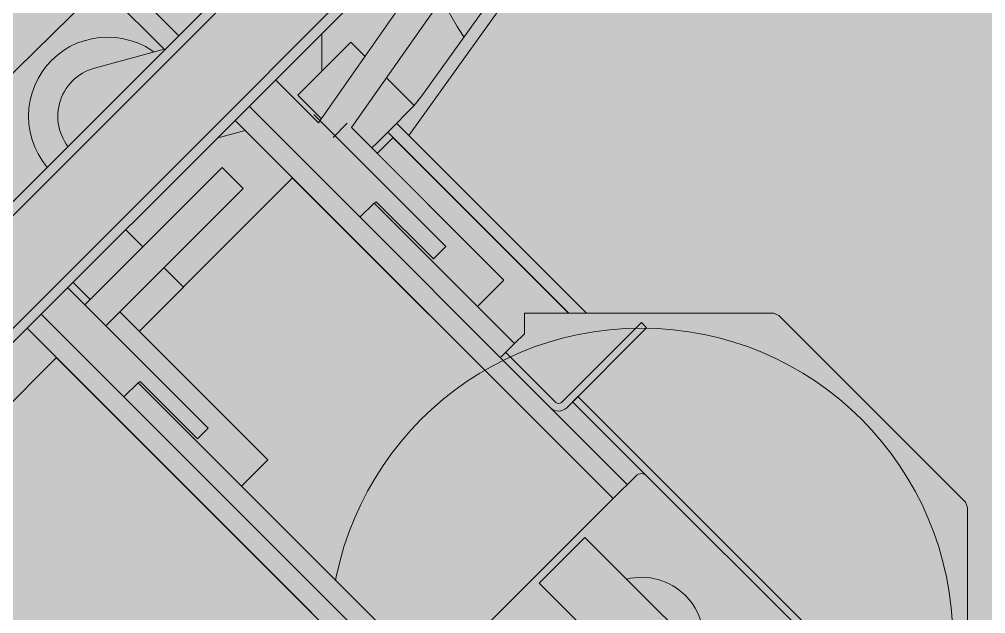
# Model space of a CAD drawing. Header units: millimetres. Extents: x -9578 to 51010, y -8688 to 62384.
# Drawn here: x 3878.6 to 4266.5, y 9334.6 to 9573.1 of the extents above; entities that cross this region are included whole.
import ezdxf
from ezdxf.enums import TextEntityAlignment as Align

# ---------------------------------------------------------------- set-up
doc = ezdxf.new("R2010")
doc.units = ezdxf.units.MM
doc.set_wipeout_variables(frame=1)
doc.layers.add('Layer1', color=253, linetype='Continuous', lineweight=15)
doc.layers.add('Техника. Кран LTM 1030-2.1', color=250, linetype='Continuous', lineweight=15)
doc.layers.add('PDF_Geometry', color=250, linetype='Continuous')
doc.layers.add('Техника. Кран LTM 1030-2.1 Штрих', color=7, linetype='Continuous', lineweight=15, true_color=0xffe79e)
doc.styles.add('arial', font='arial.ttf')

# ---------------------------------------------------------------- blocks, each defined once
blk = doc.blocks.new('LTM 1030-2.1-20250712.105428')
at = {"color": 0, "linetype": 'ByBlock', "lineweight": -2, "ltscale": 20, "transparency": 16777216}
for points in [[(157.0484848484965, 785.6040848824998), (133.9603223418876, 831.330846762921), (97.96079580129914, 867.7730487937235), (52.5196116598805, 891.4183185918464), (2.0164822110042264, 899.9876777201821), (-48.68099983003735, 892.6551941914854), (-94.68650965605688, 870.1275874466851), (-131.5659441345122, 834.5761133204317), (-155.7647895437705, 789.4272940572531), (-164.9507127211546, 739.0326632382905), (-158.2383560021116, 688.2493562636885), (-136.27466976426382, 641.9719699195384), (-101.17655805492441, 604.6608113414524), (-56.32684714132207, 579.9120046840267), (-6.04824194309952, 570.1108894759691), (44.81330492118968, 576.2021168212632), (91.35565574826265, 597.5986020347277), (129.09296559522775, 632.2381090392232), (154.38803699510893, 676.7820128070257), (164.80288032978766, 726.9370827233806), (165.00000000001165, 734.9999999999967)], [(209.999999999985, 761.0000000000109), (8240.000000000005, 761.0000000000109), (8240.000000000005, 261.9999999999982), (209.999999999985, 261.9999999999982)]]:
    blk.add_wipeout(points, dxfattribs=at)
at = {"layer": 'Техника. Кран LTM 1030-2.1 Штрих', "ltscale": 20, "true_color": 0xadadad, "transparency": 16777216}
h = blk.add_hatch(color=253, dxfattribs=at)
h.dxf.hatch_style = 1
edge = h.paths.add_edge_path()
edge.add_arc((0, 734.9999999999964), 165.0000000000215, 0, 360)
at = {"color": 0, "linetype": 'ByBlock', "lineweight": -2, "ltscale": 20, "transparency": 16777216}
blk.add_circle((0, 734.9999999999964), 165.0000000000215, dxfattribs=at)
blk.add_wipeout([(209.99999999998985, 763.9999999999962), (225.00000000001174, 763.9999999999981), (225.00000000001174, 799.9999999999981), (194.99999999999721, 799.9999999999981), (194.99999999999721, 763.9999999999981), (190.0408254779149, 764.5357201796393), (33.26116054212338, 790.4028832208329), (32.44721201444645, 785.4695792778274), (32.44721201444645, 785.4695792778274), (19.452199881003878, 791.7592452362265), (5.330958121148626, 794.7627048041719), (-9.09893165846671, 794.3060658168775), (-23.002017967776908, 790.4157664334831), (-23.002017967776737, 790.4157664334831), (-100.94878835291001, 883.309110071088), (-100.94878835291001, 883.309110071088), (-113.16878495955751, 889.670437662245), (-126.30776530326898, 885.5277330727216), (-132.66909289453338, 873.30773646613), (-128.5263883051257, 860.1687561223822), (-128.5263883051257, 860.1687561223822), (-50.579617919985196, 767.2754124847723), (-50.579617919985196, 767.2754124847723), (-55.827251891307355, 756.9844933136582), (-59.00554518561705, 745.8786781063565), (-59.996688464739975, 734.3696245100074), (-58.76394316400098, 722.8839369508368), (-58.76394316400098, 722.8839369508368), (-62.214588453304714, 714.3761064884237), (-99.85180374387261, 5.442176870736034), (-99.85180374387261, 5.442176870736034), (-99.93757251140818, -3.532930868790345), (-99.21824504208934, -12.479577347190684), (-97.69961623190994, -21.325688456287253), (-95.3939201416897, -29.999999999985448), (-95.3939201416897, -29.999999999985448), (-172.00000000005355, -29.999999999989086), (-172.00000000005355, -29.999999999989086), (-184.72792206135534, -35.27207793865614), (-189.9999999999709, -47.99999999997908), (-184.72792206136558, -60.72792206130646), (-172.00000000006833, -65.99999999998363), (-75.12655988397, -65.99999999999636), (-70.00000000018468, -71.41428429088046), (-70.00000000017747, -143.0748814162671), (-95.46859849218436, -187.18778800192194), (-95.46859849218436, -187.18778800192194), (-95.84485686494554, -188.29620942526265), (-95.76829975969832, -189.4642451372298), (-95.25058230172397, -190.5140722889564), (-94.37052228087401, -191.28586421330897), (-94.37052228087401, -191.28586421330863), (-70.00000000019924, -205.3561918123396), (-70.00000000019924, -259.9999999999927), (-70.00000000019924, -259.9999999999927), (-68.47759065042919, -267.65366864729356), (-64.14213562393866, -274.14213562372345), (-57.65366864751303, -278.47759065022035), (-50.00000000021373, -279.9999999999982), (-50.00000000021373, -279.9999999999982), (39.99999999979349, -280.0000000000091), (39.99999999979349, -280.0000000000091), (47.65366864710455, -278.47759065024184), (54.14213562354348, -274.1421356237481), (58.4775906500455, -267.6536686473145), (59.999999999822535, -260.00000000000546), (59.999999999800764, -227.9082764322502), (65.76533909442242, -217.9224161976016), (65.76533909442242, -217.9224161976016), (66.14159746718946, -216.8139947742343), (66.06504036190239, -215.64595906224315), (65.54732290385033, -214.59613191052495), (64.66726288290823, -213.82433998623662), (59.999999999793545, -211.12969450425408), (59.999999999793545, -165.8243401104446), (93.00000007209474, -165.8243401104537), (93.00000007209474, -165.8243401104537), (93.76536693682579, -165.672099175477), (94.41421363446955, -165.23855367282727), (94.84775913711877, -164.58970697518328), (95.00000007209468, -163.82434011045189), (95.00000007209468, -161.02484262620783), (95.00000007209468, -161.02484262620783), (94.74635911151597, -159.02636279584817), (94.0015196640042, -157.15460705145495), (92.81271217779488, -155.52826387427172), (91.25531922107342, -154.25046007572018), (91.25531922107342, -154.25046007572018), (91.25531922107342, -154.25046007572018), (86.8298079381666, -151.74806639966778), (82.19213826569649, -149.66500513457447), (77.38193679015797, -148.01907500549555), (72.44030429670681, -146.82433966879933), (64.00000007209468, -146.82433966879933), (64.00000007209468, -146.82433966879933), (63.23463320736897, -146.67209873381796), (62.58578650973101, -146.23855323116743), (62.15224100708525, -145.5897065335264), (62.000000072109174, -144.82433966879944), (62.000000072109174, -133.82434011044643), (62.000000072109174, -133.82434011044643), (61.84775913713014, -133.05897324571572), (61.414213634478415, -132.4101265480732), (60.76536693683357, -131.97658104542506), (60.00000007210201, -131.82434011045018), (59.999999999822535, -80.00000000663397), (59.999999999822535, -80.00000000663397), (70.34823144762561, -71.07127642411183), (79.38230166181421, -60.81488454999271), (86.93344698476938, -49.42242198819349), (92.86060598197668, -37.10670905177733), (92.86060598197668, -37.106709051777216), (97.91283760976233, -24.463354184441528), (107.19889820774273, -28.174025089638235), (202.53209800680352, -34.91288386473025), (202.53209800680352, -34.91288386473025), (223.96248798868683, -29.418090510406387), (237.81632891828198, -12.169164158896592), (238.55825510791033, 9.942007549347636), (225.89182654546758, 28.08080453963521), (225.89182654546758, 28.08080453963521), (151.72694906999538, 83.25870208878575), (142.44088847178222, 86.96937299396268), (174.9999999999899, 168.4494854589865), (174.9999999999899, 163.00000000000193), (204.99999999998994, 162.99999999999807), (204.99999999998255, 243.52534776656455), (209.99999999998985, 256.9999999999999)], dxfattribs=at)
at = {"layer": 'Техника. Кран LTM 1030-2.1 Штрих', "ltscale": 20, "transparency": 16777216}
h = blk.add_hatch(color=256, dxfattribs=at)
h.dxf.hatch_style = 1
edge = h.paths.add_edge_path()
edge.add_line((210, 257), (210, 763.9999999999964))
edge.add_line((210, 763.9999999999964), (225.0000000000146, 763.9999999999982))
edge.add_line((225.0000000000146, 763.9999999999982), (225.0000000000146, 799.9999999999982))
edge.add_line((225.0000000000146, 799.9999999999982), (195, 799.9999999999982))
edge.add_line((195, 799.9999999999982), (195, 763.9999999999982))
edge.add_line((195, 763.9999999999982), (190.0408254779177, 764.5357201796396))
edge.add_line((190.0408254779177, 764.5357201796396), (33.26116054212616, 790.4028832208332))
edge.add_line((33.26116054212616, 790.4028832208332), (32.44721201444918, 785.4695792778275))
edge.add_arc((-5.364331201462846e-11, 735.0000000003076), 59.99999999969966, 57.26277963627138, 112.5423968763599)
edge.add_line((-23.00201796778128, 790.4157664334834), (-100.9487883529073, 883.3091100710881))
edge.add_arc((-114.7375883289135, 871.7389330966141), 17.99999999997098, 40.00000000056052, 219.9999999995535)
edge.add_line((-128.526388305123, 860.1687561223825), (-50.57961791998241, 767.2754124847725))
edge.add_arc((-1.783462266757851e-12, 735.0000000000083), 59.9999999999408, 147.4576031236934, 191.6500993937801)
edge.add_line((-58.76394316399819, 722.8839369508369), (-62.21458845329471, 714.3761064884238))
edge.add_line((-62.21458845329471, 714.3761064884238), (-99.85180374386255, 5.442176870736148))
edge.add_arc((3.60259377885086e-10, 3.017674998773145e-11), 100.0000000003342, 176.8803211047081, 197.4576031236713)
edge.add_line((-95.3939201416797, -29.99999999998545), (-172.0000000000582, -29.99999999998909))
edge.add_arc((-171.9999999999709, -47.99999999998636), 17.99999999999727, 90.00000000027794, 269.999999999722)
edge.add_line((-172.0000000000582, -65.99999999998363), (-75.12655988396727, -65.99999999999636))
edge.add_line((-75.12655988396727, -65.99999999999636), (-70.00000000017462, -71.41428429088046))
edge.add_line((-70.00000000017462, -71.41428429088046), (-70.00000000017462, -143.0748814162671))
edge.add_line((-70.00000000017462, -143.0748814162671), (-95.46859849218163, -187.1877880019219))
edge.add_arc((-92.87052228073262, -188.6877880019306), 3.000000000087196, 150.0000000007709, 239.9999999980649)
edge.add_line((-94.37052228086395, -191.2858642133087), (-70.00000000020373, -205.3561918123396))
edge.add_line((-70.00000000020373, -205.3561918123396), (-70.00000000020373, -259.9999999999927))
edge.add_arc((-50.000000000201, -259.9999999999955), 20.00000000000273, 179.9999999999922, 269.9999999999922)
edge.add_line((-50.00000000020373, -279.9999999999982), (39.99999999979627, -280.0000000000091))
edge.add_arc((39.99999999982174, -260.0000000000055), 20.00000000000364, 269.999999999927, 360)
edge.add_line((59.99999999982538, -260.0000000000055), (59.99999999979627, -227.9082764322502))
edge.add_line((59.99999999979627, -227.9082764322502), (65.76533909441787, -217.9224161976017))
edge.add_arc((63.16726288313283, -216.4224161976322), 2.999999999925609, 329.9999999998529, 420.0000000040715)
edge.add_line((64.66726288291102, -213.8243399862367), (59.99999999979627, -211.1296945042541))
edge.add_line((59.99999999979627, -211.1296945042541), (59.99999999979627, -165.8243401104446))
edge.add_line((59.99999999979627, -165.8243401104446), (93.00000007209019, -165.8243401104537))
edge.add_arc((93.00000007209383, -163.8243401104573), 1.999999999996362, 269.9999999998957, 360.0000000001563)
edge.add_line((95.00000007209019, -163.8243401104519), (95.00000007209019, -161.0248426262078))
edge.add_arc((87.00000007207908, -161.0248426262082), 8.000000000011113, 2.442665995360588e-12, 57.8650719953862)
edge.add_arc((62.00000007281203, -200.8243401084674), 54.99999999792293, 57.86507199531934, 79.05750351719652)
edge.add_line((72.44030429670238, -146.8243396687994), (64.00000007209019, -146.8243396687994))
edge.add_arc((64.00000007211202, -144.8243396688067), 1.999999999992724, 179.9999999997916, 269.99999999937467, ccw=False)
edge.add_line((62.00000007211929, -144.8243396687994), (62.00000007211929, -133.8243401104464))
edge.add_arc((60.00000007211565, -133.8243401104537), 2.000000000003638, 2.084408316040139e-10, 90.00000000031268)
edge.add_line((60.00000007210474, -131.8243401104501), (59.99999999982538, -80.00000000663385))
edge.add_arc((-6.57019540994952e-08, 3.814800209056557e-08), 100.0000000751419, 306.8698976604846, 338.2185574178221)
edge.add_line((92.86060598198674, -37.10670905177722), (97.91283760976512, -24.46335418444141))
edge.add_line((97.91283760976512, -24.46335418444141), (107.1988982077455, -28.17402508963823))
edge.add_line((107.1988982077455, -28.17402508963823), (202.5320980068063, -34.91288386473025))
edge.add_arc((204.9999999999892, -3.386624314316578e-12), 34.99999999999801, 265.9566342260207, 413.351136084449)
edge.add_line((225.8918265454704, 28.08080453963521), (151.7269490699982, 83.25870208878587))
edge.add_line((151.7269490699982, 83.25870208878587), (142.440888471785, 86.96937299396268))
edge.add_line((142.440888471785, 86.96937299396268), (175, 168.4494854589866))
edge.add_line((175, 168.4494854589866), (175, 163.0000000000018))
edge.add_line((175, 163.0000000000018), (205, 162.9999999999982))
edge.add_line((205, 162.9999999999982), (204.9999999999854, 243.5253477665647))
edge.add_line((204.9999999999854, 243.5253477665647), (210, 257))
edge = h.paths.add_edge_path(flags=16)
edge.add_arc((204.9999999999854, -1.818989403545856e-12), 16.00000000008731, 0, 360)
at = {"layer": 'Техника. Кран LTM 1030-2.1 Штрих', "ltscale": 20, "true_color": 0xadadad, "transparency": 16777216}
h = blk.add_hatch(color=253, dxfattribs=at)
h.dxf.hatch_style = 1
h.paths.add_polyline_path([(209.9999999999854, 761.0000000000109), (8240, 761.0000000000109), (8240, 559.9479969041458), (209.9999999999854, 559.9479969041458)])
at = {"layer": 'Техника. Кран LTM 1030-2.1 Штрих', "ltscale": 20, "transparency": 16777216}
h = blk.add_hatch(color=256, dxfattribs=at)
h.dxf.hatch_style = 1
h.set_gradient(color1=(132, 132, 132), color2=(173, 173, 173), rotation=90.00000000000003, tint=1)
h.paths.add_polyline_path([(209.9999999999854, 261.9999999999964), (8240, 261.9999999999964), (8240, 559.9479969041458), (209.9999999999854, 559.9479969041458)])
at = {"color": 0, "linetype": 'ByBlock', "lineweight": -2, "ltscale": 20, "transparency": 16777216}
for points in [[(210, 257), (210, 763.9999999999964), (225.0000000000146, 763.9999999999982), (225.0000000000146, 799.9999999999982), (195, 799.9999999999982), (195, 763.9999999999982), (190.0408254779177, 764.5357201796396), (33.26116054212616, 790.4028832208332), (32.44721201444918, 785.4695792778275, 0.2459919443679612), (-23.00201796778128, 790.4157664334834), (-100.9487883529073, 883.3091100710881, 0.9999999999912145)], [(205, 764), (205, 256.9999999999945), (88.21757568293833, -35.25137359921973, -0.8490991782725715), (-94.85921355674509, 5.170068027220623), (-56.22348022868391, 714.0495758761808), (-62.21458845329471, 714.3761064884238)]]:
    blk.add_lwpolyline(points, format="xyb", dxfattribs=at)
for points in [[(32.44721201466746, 785.4695792777911), (205, 757)], [(210, 763.9999999999964), (195, 763.9999999999982)]]:
    blk.add_lwpolyline(points, dxfattribs=at)
for points in [[(209.9999999999854, 761.0000000000109), (8240, 761.0000000000109), (8240, 559.9479969041458), (209.9999999999854, 559.9479969041458)], [(209.9999999999854, 261.9999999999964), (8240, 261.9999999999964), (8240, 559.9479969041458), (209.9999999999854, 559.9479969041458)]]:
    blk.add_lwpolyline(points, close=True, dxfattribs=at)
blk = doc.blocks.new('LTM 1030-2.1-20250712.105709')
at = {"color": 0, "linetype": 'ByBlock', "lineweight": -2, "ltscale": 20, "transparency": 16777216}
for points in [[(24.001968503909534, 20.783840067117552), (4.539416822904347, 31.423815727980937), (-17.138665221417597, 26.726927515641847), (-30.45196503354236, 8.985562063342456), (-28.90272725844898, -13.14134152292074), (-13.247080593858664, -28.854416572479472), (8.87400214457001, -30.484661486336343), (26.66399523812818, -17.236410819523158), (31.749999999972307, -1.4992451724538114e-12)], [(7955.000000000018, -70.00000000298496), (7955.000000000018, -286.0000000029886), (44.99999999966985, -286.0000000029886), (44.99999999966576, -255.00000000299224), (44.99999999966576, -255.00000000299224), (44.7716385972185, -253.85194970589146), (44.12132034325168, -252.8786796594195), (43.14805029678564, -252.22836140544496), (41.99999999968759, -252.00000000298496), (41.99999999968759, -252.00000000298496), (-34.99999999969032, -252.00000000298496), (-34.99999999991269, -70.00000000303044)]]:
    blk.add_wipeout(points, dxfattribs=at)
at = {"layer": 'Техника. Кран LTM 1030-2.1 Штрих', "ltscale": 20, "true_color": 0xadadad, "transparency": 16777216}
h = blk.add_hatch(color=253, dxfattribs=at)
h.dxf.hatch_style = 1
edge = h.paths.add_edge_path()
edge.add_arc((0, -1.818989403545856e-12), 31.74999999997272, 0, 360)
at = {"color": 0, "linetype": 'ByBlock', "lineweight": -2, "ltscale": 20, "transparency": 16777216}
blk.add_circle((0, -1.818989403545856e-12), 31.74999999997272, dxfattribs=at)
blk.add_wipeout([(-34.999999999992724, -43.000000000007276), (9.912567062467105, -17.370694120631015), (9.912567062467105, -17.370694120631015), (19.294340270348158, -5.26577948004865), (17.362557402710195, 9.926812199194046), (5.2499513487070715, 19.298653083482805), (-9.941050656910988, 17.354409002817192), (-9.941050656911159, 17.354409002817192), (-35, 2.9999999999943157), (-35.000000000003695, 64.9999999999909), (-42.999999999992724, 64.9999999999909), (-42.99999999998903, -31.966991411010895), (-58, -31.966991411010895), (-58, -61.70912072529973), (-133.66676994003495, -48.33105838026154), (-135.7505480720356, -60.14875141639095), (-66, -72.44765496068976), (-66.0000000000037, -159.00000000001648), (-51.00000000000733, -159.0000000000091), (-51, -180.00000000001637), (-56.57864376268111, -180.0000000000092), (-62.410642224880576, -174.16800153778786), (-133.12132034353994, -244.87867965643272), (-134.00000000000733, -247.0000000000092), (-134.00000000000733, -353.00000000002376), (-133.12132034354727, -355.1213203435783), (-62.41064222488785, -425.83199846222317), (-60.999999999989086, -424.4213562373243), (-61.00000000000006, -441.5339946245276), (-66.00000000000722, -441.5339946245276), (-65.99999999996726, -620.0000000000018), (-75.00000000000358, -620.0000000000018), (-74.99999999998175, -655.000000000002), (-72.40192378865328, -659.4999999999874), (-72.40192378865328, -659.4999999999874), (-71.99999999999869, -660.9999999999859), (-72.4019237886381, -662.4999999999886), (-73.49999999998658, -663.5980762113479), (-74.99999999998539, -664.0000000000018), (-74.9999999999855, -664.0000000000018), (-130.99999999997823, -664.0000000000018), (-160.9999999999709, -666.6246599057795), (-160.99999999996004, -676.0000000000018), (-50.99999999995998, -675.9999999999873), (13.000000000032713, -673.9574468085139), (13.000000000040018, -712.0000000000091), (43.00000000004002, -712.0000000000018), (43.00000000001452, -611.9999999999873), (37.00000000003274, -611.9999999999873), (36.99999999998906, -348.0000000000057), (42.000000000007304, -348.00000000000546), (42.000000000007304, -348.00000000000546), (43.148050297099445, -347.77163859753944), (44.12132034356051, -347.12132034356557), (44.771638597530796, -346.14805029710215), (44.999999999992724, -345.0000000000091), (44.99999999998542, -255.00000000001648), (44.99999999998542, -255.00000000001648), (44.77163859753881, -253.85194970291502), (44.121320343572165, -252.87867965644307), (43.14805029710644, -252.22836140246693), (42.000000000007304, -252.0000000000092), (42.000000000007304, -252.0000000000092), (-34.99999999937063, -252.0000000000092)], dxfattribs=at)
for points in [[(-35, 2.999999999994543), (-35, -43.00000000000728)], [(-43, -15.00000000001273), (-35, -15.00000000001273)], [(-42.99999999998545, -252.0000000000091), (-42.99999999998545, -31.96699141102545)], [(-59, -58.00000000001273), (-58.99999999998545, -133.0000000000091), (-51.99999999998545, -133.0000000000091), (-52, -100.5192118509094), (-51, -100.2512626584739)], [(-66, -70.00000000000546), (-57.99999999998545, -70.00000000000546)], [(-43, -100.2512626584812), (-51, -100.2512626584812), (-51.00000000001455, -159.0000000000091)], [(-51, -180.0000000000164), (-43, -179.9999999999945)], [(-53.99999999998545, -387.0000000000164), (-53.99999999998545, -213.0000000000091), (-50.99999999998545, -212.9999999999945), (-51, -387.0000000000091)]]:
    blk.add_lwpolyline(points, dxfattribs=at)
for points in [[(-46.00000000001455, -180.0000000000091), (-46, -208.4000000000178, -0.4142135623574449), (-47.59999999997672, -210.0000000000091), (-93.00000000001455, -210.0000000000091), (-93, -213.0000000000236), (-47.59999999996217, -213.0000000000091, 0.4142135623717052), (-43, -208.3999999999851)], [(-34.99999999937427, -252.0000000000091), (-48.00000000001455, -252.0000000000091, 0.4142135623714967), (-51, -255.0000000000091)]]:
    blk.add_lwpolyline(points, format="xyb", dxfattribs=at)
blk.add_lwpolyline([(-16, -255.0000000000236), (-16, -345.0000000000236), (10, -345.0000000000236), (10, -255.0000000000236)], close=True, dxfattribs=at)
at = {"color": 0, "linetype": 'ByBlock', "lineweight": 5, "ltscale": 20, "transparency": 16777216}
blk.add_circle((-3, -300.0000000000091), 125.0000000000073, dxfattribs=at)
at = {"color": 0, "linetype": 'ByBlock', "lineweight": -2, "ltscale": 20, "transparency": 16777216}
blk.add_arc((-3, -300.0000000000091), 25.00000000000795, 121.3322514978645, 238.6677485021355, dxfattribs=at)
blk.add_wipeout([(26.999999999992724, -33.99999999999818), (56.999999999992724, -34.00000000000546), (56.99999999998545, -70.00000000000546), (26.999999999985455, -69.99999999999818)], dxfattribs=at)
at = {"layer": 'Техника. Кран LTM 1030-2.1 Штрих', "ltscale": 20, "transparency": 16777216}
h = blk.add_hatch(color=256, dxfattribs=at)
h.dxf.hatch_style = 1
edge = h.paths.add_edge_path()
edge.add_line((-34.99999999937427, -252.0000000000091), (-35, -43.00000000000728))
edge.add_line((-35, -43.00000000000728), (9.912567062463495, -17.37069412063101))
edge.add_arc((7.449527106295761e-13, 5.156465532341059e-14), 20.0000000000087, 299.7111931909209, 479.8051879805392)
edge.add_line((-9.941050656911102, 17.35440900281719), (-35, 2.999999999994543))
edge.add_line((-35, 2.999999999994543), (-35, 64.9999999999909))
edge.add_line((-35, 64.9999999999909), (-43, 64.9999999999909))
edge.add_line((-43, 64.9999999999909), (-42.99999999998545, -31.96699141101089))
edge.add_line((-42.99999999998545, -31.96699141101089), (-58, -31.96699141101089))
edge.add_line((-58, -31.96699141101089), (-58, -61.70912072529973))
edge.add_line((-58, -61.70912072529973), (-133.6667699400423, -48.33105838026131))
edge.add_line((-133.6667699400423, -48.33105838026131), (-135.7505480720429, -60.14875141639095))
edge.add_line((-135.7505480720429, -60.14875141639095), (-66, -72.44765496068976))
edge.add_line((-66, -72.44765496068976), (-66, -159.0000000000164))
edge.add_line((-66, -159.0000000000164), (-51.00000000001455, -159.0000000000091))
edge.add_line((-51.00000000001455, -159.0000000000091), (-51, -180.0000000000164))
edge.add_line((-51, -180.0000000000164), (-56.57864376268117, -180.0000000000091))
edge.add_line((-56.57864376268117, -180.0000000000091), (-62.41064222488785, -174.1680015377879))
edge.add_line((-62.41064222488785, -174.1680015377879), (-133.1213203435473, -244.8786796564327))
edge.add_line((-133.1213203435473, -244.8786796564327), (-134.0000000000146, -247.0000000000091))
edge.add_line((-134.0000000000146, -247.0000000000091), (-134.0000000000146, -353.0000000000236))
edge.add_line((-134.0000000000146, -353.0000000000236), (-133.1213203435473, -355.1213203435782))
edge.add_line((-133.1213203435473, -355.1213203435782), (-62.41064222488785, -425.8319984622231))
edge.add_line((-62.41064222488785, -425.8319984622231), (-60.99999999998545, -424.4213562373243))
edge.add_line((-60.99999999998545, -424.4213562373243), (-61, -441.5339946245276))
edge.add_line((-61, -441.5339946245276), (-66.00000000001455, -441.5339946245276))
edge.add_line((-66.00000000001455, -441.5339946245276), (-65.9999999999709, -620.0000000000018))
edge.add_line((-65.9999999999709, -620.0000000000018), (-75, -620.0000000000018))
edge.add_line((-75, -620.0000000000018), (-74.99999999998545, -655.0000000000018))
edge.add_line((-74.99999999998545, -655.0000000000018), (-72.40192378865322, -659.4999999999873))
edge.add_arc((-74.99999999999953, -661.000000000001), 3.00000000000081, -89.99999999973107, 30.000000000294392, ccw=False)
edge.add_line((-74.99999999998545, -664.0000000000018), (-130.9999999999854, -664.0000000000018))
edge.add_line((-130.9999999999854, -664.0000000000018), (-160.9999999999709, -666.6246599057795))
edge.add_line((-160.9999999999709, -666.6246599057795), (-160.9999999999563, -676.0000000000018))
edge.add_line((-160.9999999999563, -676.0000000000018), (-50.99999999995634, -675.9999999999873))
edge.add_line((-50.99999999995634, -675.9999999999873), (13.0000000000291, -673.9574468085139))
edge.add_line((13.0000000000291, -673.9574468085139), (13.00000000004366, -712.0000000000091))
edge.add_line((13.00000000004366, -712.0000000000091), (43.00000000004366, -712.0000000000018))
edge.add_line((43.00000000004366, -712.0000000000018), (43.00000000001455, -611.9999999999873))
edge.add_line((43.00000000001455, -611.9999999999873), (37.0000000000291, -611.9999999999873))
edge.add_line((37.0000000000291, -611.9999999999873), (36.99999999998545, -348.0000000000055))
edge.add_line((36.99999999998545, -348.0000000000055), (42, -348.0000000000055))
edge.add_arc((42, -345.00000000002), 2.999999999985448, 270, 360.0000000002084)
edge.add_line((44.99999999998545, -345.0000000000091), (44.99999999998545, -255.0000000000164))
edge.add_arc((42.00000000003911, -254.9999999999554), 2.99999999994634, 359.9999999988362, 450.000000000747)
edge.add_line((42, -252.0000000000091), (-34.99999999937427, -252.0000000000091))
h = blk.add_hatch(color=256, dxfattribs=at)
h.dxf.hatch_style = 1
h.paths.add_polyline_path([(27, -33.99999999999818), (57, -34.00000000000546), (56.99999999998545, -70.00000000000546), (26.99999999998545, -69.99999999999818)])
at = {"layer": 'Техника. Кран LTM 1030-2.1 Штрих', "ltscale": 20, "true_color": 0xadadad, "transparency": 16777216}
h = blk.add_hatch(color=253, dxfattribs=at)
h.dxf.hatch_style = 1
edge = h.paths.add_edge_path()
edge.add_line((-34.99999999991269, -70.00000000303044), (7955.000000000015, -70.00000000298496))
edge.add_line((7955.000000000015, -70.00000000298496), (7955.000000000015, -286.0000000029886))
edge.add_line((7955.000000000015, -286.0000000029886), (44.99999999966531, -286.0000000029886))
edge.add_line((44.99999999966531, -286.0000000029886), (44.99999999966531, -255.0000000029922))
edge.add_arc((41.99999999971624, -255.000000002934), 2.999999999949068, 359.9999999988883, 450.0000000006948)
edge.add_line((41.99999999967986, -252.000000002985), (-34.99999999969441, -252.000000002985))
edge.add_line((-34.99999999969441, -252.000000002985), (-34.99999999991269, -70.00000000303044))
at = {"color": 0, "linetype": 'ByBlock', "lineweight": -2, "ltscale": 20, "transparency": 16777216}
for points in [[(-34.99999999937427, -252.0000000000091), (-35, -43.00000000000728), (9.912567062463495, -17.37069412063101, 1.00082059587598), (-9.941050656911102, 17.35440900281719), (-35, 2.999999999994543), (-35, 64.9999999999909), (-43, 64.9999999999909), (-42.99999999998545, -31.96699141101089), (-58, -31.96699141101089), (-58, -61.70912072529973), (-133.6667699400423, -48.33105838026131), (-135.7505480720429, -60.14875141639095), (-66, -72.44765496068976), (-66, -159.0000000000164), (-51.00000000001455, -159.0000000000091), (-51, -180.0000000000164), (-56.57864376268117, -180.0000000000091), (-62.41064222488785, -174.1680015377879), (-133.1213203435473, -244.8786796564327), (-134.0000000000146, -247.0000000000091), (-134.0000000000146, -353.0000000000236), (-133.1213203435473, -355.1213203435782), (-62.41064222488785, -425.8319984622231)], [(-160.9999999999563, -676.0000000000018), (-50.99999999995634, -675.9999999999873), (13.0000000000291, -673.9574468085139), (13.00000000004366, -712.0000000000091), (43.00000000004366, -712.0000000000018), (43.00000000001455, -611.9999999999873), (37.0000000000291, -611.9999999999873), (36.99999999998545, -348.0000000000055), (42, -348.0000000000055, 0.4142135623741606), (44.99999999998545, -345.0000000000091), (44.99999999998545, -255.0000000000164, 0.4142135623828625), (42, -252.0000000000091), (-34.99999999937427, -252.0000000000091)]]:
    blk.add_lwpolyline(points, format="xyb", dxfattribs=at)
blk.add_lwpolyline([(27, -33.99999999999818), (57, -34.00000000000546), (56.99999999998545, -70.00000000000546), (26.99999999998545, -69.99999999999818)], close=True, dxfattribs=at)
blk.add_lwpolyline([(-34.99999999991269, -70.00000000303044), (7955.000000000015, -70.00000000298496), (7955.000000000015, -286.0000000029886), (44.99999999966531, -286.0000000029886), (44.99999999966531, -255.0000000029922, 0.4142135623823297), (41.99999999967986, -252.000000002985), (-34.99999999969441, -252.000000002985)], format="xyb", close=True, dxfattribs=at)
blk = doc.blocks.new('LTM 1030-2.1-20250712.110226')
at = {"color": 0, "linetype": 'ByBlock', "lineweight": -2, "ltscale": 20, "transparency": 16777216}
blk.add_wipeout([(7837.00000000003, -65.00000000000364), (7837.00000000003, -296.0000000000073), (-35, -296.0000000000073), (-35, -65.00000000000364)], dxfattribs=at)
blk.add_wipeout([(37.000000000003666, -650.9999999999964), (42.99999999998545, -650.9999999999964), (43.00000000001094, -751.0000000000109), (13.000000000010914, -751.0000000000182), (13.000000000003581, -712.957446808523), (-50.999999999989086, -714.9999999999964), (-160.99999999998914, -715.0000000000109), (-161, -705.6246599057886), (-131.00000000000733, -703.0000000000109), (-75.00000000001455, -703.0000000000109), (-75.00000000001455, -703.0000000000109), (-73.50000000001575, -702.5980762113569), (-72.40192378866732, -701.4999999999977), (-72.00000000002785, -699.999999999995), (-72.40192378868238, -698.4999999999964), (-75.00000000001091, -694.0000000000109), (-75.00000000003274, -659.0000000000108), (-65.99999999999642, -659.0000000000108), (-65.99999999999642, -377.0000000000109), (-60.999999999989086, -377.0000000000109), (-60.999999999989086, -397.0000000000182), (-51.00000000000722, -397.0000000000182), (-50.999999999992724, -153.99999999999636), (-65.99999999998914, -154.00000000000375), (-66, -70.00000000000364), (-136.00000000000722, -70.00000000000364), (-136.00000000000722, -58.000000000010914), (-57.99999999999994, -58.000000000010914), (-57.99999999999994, -31.966991411009076), (-42.999999999989086, -31.966991411009076), (-42.999999999992724, 54.99999999999636), (-35.00000000000358, 54.99999999999636), (-35, 2.999999999996362), (-9.941050656911074, 17.35440900281901), (-9.941050656911074, 17.35440900281901), (5.2499513487071, 19.29865308348485), (17.36255740271011, 9.926812199195865), (19.294340270348215, -5.265779480047058), (9.912567062467133, -17.370694120629196), (9.912567062467133, -17.370694120629196), (-34.999999999992724, -43.00000000000546), (-34.999999999083286, -377.00000000018565), (36.99999999998906, -376.9999999999891)], dxfattribs=at)
at = {"layer": 'Техника. Кран LTM 1030-2.1 Штрих', "ltscale": 20, "transparency": 16777216}
h = blk.add_hatch(color=256, dxfattribs=at)
h.dxf.hatch_style = 1
edge = h.paths.add_edge_path()
edge.add_line((36.99999999998545, -376.9999999999891), (37, -650.9999999999964))
edge.add_line((37, -650.9999999999964), (42.99999999998545, -650.9999999999964))
edge.add_line((42.99999999998545, -650.9999999999964), (43.00000000001455, -751.0000000000109))
edge.add_line((43.00000000001455, -751.0000000000109), (13.00000000001455, -751.0000000000182))
edge.add_line((13.00000000001455, -751.0000000000182), (13, -712.957446808523))
edge.add_line((13, -712.957446808523), (-50.99999999998545, -714.9999999999964))
edge.add_line((-50.99999999998545, -714.9999999999964), (-160.9999999999854, -715.0000000000109))
edge.add_line((-160.9999999999854, -715.0000000000109), (-161, -705.6246599057886))
edge.add_line((-161, -705.6246599057886), (-131, -703.0000000000109))
edge.add_line((-131, -703.0000000000109), (-75.00000000001455, -703.0000000000109))
edge.add_arc((-75.00000000002863, -700.0000000000101), 3.000000000000796, 270.0000000002689, 390.0000000002944)
edge.add_line((-72.40192378868232, -698.4999999999964), (-75.00000000001455, -694.0000000000109))
edge.add_line((-75.00000000001455, -694.0000000000109), (-75.0000000000291, -659.0000000000109))
edge.add_line((-75.0000000000291, -659.0000000000109), (-66, -659.0000000000109))
edge.add_line((-66, -659.0000000000109), (-66, -377.0000000000109))
edge.add_line((-66, -377.0000000000109), (-60.99999999998545, -377.0000000000109))
edge.add_line((-60.99999999998545, -377.0000000000109), (-60.99999999998545, -397.0000000000182))
edge.add_line((-60.99999999998545, -397.0000000000182), (-51, -397.0000000000182))
edge.add_line((-51, -397.0000000000182), (-51, -153.9999999999964))
edge.add_line((-51, -153.9999999999964), (-65.99999999998545, -154.0000000000036))
edge.add_line((-65.99999999998545, -154.0000000000036), (-66, -70.00000000000364))
edge.add_line((-66, -70.00000000000364), (-136, -70.00000000000364))
edge.add_line((-136, -70.00000000000364), (-136, -58.00000000001091))
edge.add_line((-136, -58.00000000001091), (-58, -58.00000000001091))
edge.add_line((-58, -58.00000000001091), (-58, -31.96699141100908))
edge.add_line((-58, -31.96699141100908), (-42.99999999998545, -31.96699141100908))
edge.add_line((-42.99999999998545, -31.96699141100908), (-43, 54.99999999999636))
edge.add_line((-43, 54.99999999999636), (-35, 54.99999999999636))
edge.add_line((-35, 54.99999999999636), (-35, 2.999999999996362))
edge.add_line((-35, 2.999999999996362), (-9.941050656911102, 17.35440900281901))
edge.add_arc((7.449527106295761e-13, 1.870554058869267e-12), 20.0000000000087, -60.28880680907912, 119.80518798053919, ccw=False)
edge.add_line((9.912567062463495, -17.3706941206292), (-35, -43.00000000000546))
edge.add_line((-35, -43.00000000000546), (-34.99999999908323, -377.0000000001855))
edge.add_line((-34.99999999908323, -377.0000000001855), (36.99999999998545, -376.9999999999891))
at = {"layer": 'Техника. Кран LTM 1030-2.1 Штрих', "ltscale": 20, "true_color": 0xadadad, "transparency": 16777216}
h = blk.add_hatch(color=253, dxfattribs=at)
h.dxf.hatch_style = 1
h.paths.add_polyline_path([(-35, -65.00000000000364), (7837.000000000029, -65.00000000000364), (7837.000000000029, -296.0000000000073), (-35, -296.0000000000073)])
at = {"color": 0, "linetype": 'ByBlock', "lineweight": -2, "ltscale": 20, "transparency": 16777216}
blk.add_lwpolyline([(-51, -397.0000000000182), (-51, -153.9999999999964), (-65.99999999998545, -154.0000000000036), (-66, -70.00000000000364), (-136, -70.00000000000364), (-136, -58.00000000001091), (-58, -58.00000000001091), (-58, -31.96699141100908), (-42.99999999998545, -31.96699141100908), (-43, 54.99999999999636), (-35, 54.99999999999636), (-35, 2.999999999996362), (-9.941050656911102, 17.35440900281901, -1.00082059587598), (9.912567062463495, -17.3706941206292), (-35, -43.00000000000546), (-34.99999999908323, -377.0000000001855)], format="xyb", dxfattribs=at)
for points in [[(-34.99999999908323, -377.0000000001855), (-35, -700.9999999999964), (-42.99999999998545, -700.9999999999964), (-42.99999999998545, -31.96699141102363)], [(-58, -58.00000000001091), (-58, -128.0000000000036), (-51.99999999998545, -128.0000000000036), (-52, -95.51921185089668), (-51, -95.2512626584612)], [(-66, -70.00000000000364), (-57.99999999998545, -70.00000000000364)], [(-43, -95.25126265846848), (-51, -95.25126265846848), (-51, -153.9999999999964)]]:
    blk.add_lwpolyline(points, dxfattribs=at)
blk.add_lwpolyline([(-35, -65.00000000000364), (7837.000000000029, -65.00000000000364), (7837.000000000029, -296.0000000000073), (-35, -296.0000000000073)], close=True, dxfattribs=at)
blk = doc.blocks.new('LTM 1030-2.1-20250712.102346')
at = {"color": 0, "linetype": 'ByBlock', "lineweight": -2, "ltscale": 20, "transparency": 16777216}
blk.add_wipeout([(-4729.999999999998, 130.00000000001455), (-4730.024100720816, 227.73138684134483), (-4650.024100720816, 227.7313868413603), (-4649.999999999994, 130.00000000002638), (-255.95876796299308, 130.0000000000191), (-250.00000000000364, 135.0000000000109), (-2.7284841053187847e-12, 135.00000000000728), (-2.7284841053187847e-12, 135.00000000000728), (45.61737209099101, 127.0592592592584), (85.86828899608099, 104.17119057053696), (116.0176085564417, 69.02836014885361), (132.51854662187725, 25.76499177605001), (133.4299228789505, -20.529385780170742), (133.15605338080422, -22.23657905439086), (98.22434770000746, -231.41300205242442), (98.22434770000746, -231.41300205242442), (91.06679568327945, -257.3585365375702), (78.7198386096079, -281.2740955235722), (61.71271623556186, -302.1345628995996), (40.77442156334382, -319.04577594927014), (40.77442156334382, -319.04577594927014), (-201.05298969719206, -475.9999999999991), (-240.00000000000728, -476.00000000001546), (-240.00000000000728, -507.99999999999545), (-5180.000000000008, -507.9999999999891), (-5180.000000000008, -517.4999999999818), (-5196.731981198996, -527.1602138493108), (-5196.731981198996, -527.1602138493108), (-5203.894670411204, -533.3713329882839), (-5208.229640989413, -541.8028303520523), (-5209.1134747963815, -551.2421605989939), (-5206.419066465272, -560.3318405413474), (-5179.001327148064, -613.1328268880998), (-5179.001327148064, -613.1328268880998), (-5170.037919233215, -647.5371481072707), (-5176.867022269807, -682.4278825752544), (-5198.139888408114, -710.9141102346257), (-5229.655126585817, -727.3698011226561), (-5265.188477262821, -728.5449562889607), (-5278.192488741253, -724.8677739656523), (-5370.000000000008, -690.2963944463818), (-5370.000000000008, -699.9999999999809), (-5382.000000000007, -699.9999999999809), (-5382.000000000007, -693.4712116614246), (-5389.013685008166, -687.069919477357), (-5879, -497.9702756378356), (-5878.999896664944, -535.3416258144489), (-5876.49989666499, -535.3416120295651), (-5876.499571103268, -594.3847571699507), (-5971.499571101824, -594.3852809964228), (-5971.499896663535, -535.3421358560072), (-5968.999896663586, -535.3421220711243), (-5969.000000000009, -507.9999999999809), (-8061.000000000472, -507.99999999997453), (-8061.000000000466, -580.0562945817392), (-8061.000000000466, -580.0562945817392), (-8061.761204675354, -583.8831289053905), (-8063.928932188603, -587.1273623936049), (-8067.173165676818, -589.2950899068528), (-8071.000000000468, -590.0562945817401), (-8141.000000000477, -590.0562945817401), (-8141.000000000477, -590.0562945817401), (-8144.8268343241225, -589.2950899068492), (-8148.071067812332, -587.1273623936004), (-8150.238795325573, -583.8831289053878), (-8151.000000000458, -580.0562945817392), (-8151.00000000048, -507.99999999997453), (-8180.936573000388, -507.9999999999809), (-8180.936573000388, -526.600181381832), (-8189.999032370978, -538.6325819379044), (-8189.999032370978, -538.6325819379044), (-8192.687949446794, -541.5488527217631), (-8195.899530331282, -543.8770834980769), (-8199.507440181396, -545.5256880106417), (-8203.369753652249, -546.42981464904), (-8203.369753652249, -546.42981464904), (-8203.369753652249, -546.42981464904), (-8203.790487246053, -546.3952118495727), (-8204.159451913722, -546.1900797343396), (-8204.410892945129, -545.8509757408328), (-8204.50000000047, -545.4383329856864), (-8204.50000000047, -545.4383329856864), (-8204.50000000047, -542.100181381832), (-8204.50000000047, -542.100181381832), (-8204.423879532984, -541.7174979494621), (-8204.207106781654, -541.3930746006363), (-8203.882683432827, -541.176301849312), (-8203.500000000453, -541.1001813818311), (-8203.500000000455, -541.100181381832), (-8200.500000000462, -541.100181381832), (-8200.500000000462, -541.100181381832), (-8197.318019485125, -539.7821618971684), (-8196.000000000467, -536.6001813818275), (-8197.318019485132, -533.4182008664902), (-8200.500000000473, -532.100181381833), (-8211.500000000462, -532.100181381833), (-8211.500000000462, -532.100181381833), (-8214.681980515805, -533.4182008664966), (-8216.000000000466, -536.6001813818402), (-8214.681980515803, -539.7821618971839), (-8211.500000000458, -541.1001813818439), (-8208.500000000462, -541.1001813818302), (-8208.500000000462, -541.1001813818302), (-8208.1173165681, -541.176301849322), (-8207.79289321928, -541.393074600649), (-8207.576120467958, -541.7174979494703), (-8207.50000000047, -542.1001813818348), (-8207.50000000047, -542.100181381832), (-8207.50000000047, -545.4383329856892), (-8207.50000000047, -545.4383329856892), (-8207.589107055828, -545.8509757408328), (-8207.840548087233, -546.1900797343442), (-8208.209512754891, -546.3952118495972), (-8208.630246348694, -546.4298146491046), (-8208.630246348694, -546.4298146491046), (-8212.492559819548, -545.5256880106872), (-8216.100469669658, -543.8770834981042), (-8219.312050554143, -541.5488527217758), (-8222.000967629952, -538.6325819379053), (-8222.000967629952, -538.6325819379044), (-8231.06342700043, -526.6001813818175), (-8231.06342700043, -507.9999999999809), (-8473.999999999993, -507.9999999999809), (-8473.999999999993, -552.9999999999791), (-8482.000000000015, -552.9999999999791), (-8568.142996991635, -590.1400601683163), (-8568.142996991635, -590.1400601683163), (-8575.15735888171, -592.3246014183087), (-8582.473207501469, -592.9968009203958), (-8589.768206601346, -592.1270415682457), (-8596.720938561499, -589.7536449540848), (-8596.720938561499, -589.7536449540848), (-8676.000000000015, -555.5868656628081), (-8676.000000000015, -558.9999999999745), (-8676.000000000015, -558.9999999999745), (-8676.38060233746, -560.9134171618007), (-8677.46446609408, -562.5355339059079), (-8679.086582838188, -563.6193976625345), (-8681.000000000015, -563.9999999999809), (-8681.000000000015, -563.9999999999818), (-8880.00000000003, -563.9999999999818), (-8880.00000000003, -554.6246599057595), (-8850, -551.9999999999745), (-8794.000000000007, -551.9999999999745), (-8791.401923788639, -547.4999999999964), (-8794.000000000007, -542.9999999999691), (-8794.000000000007, -472.9999999999709), (-8789.000000000015, -472.9999999999709), (-8789.000000000015, -196.99999999997362), (-8784.000000000007, -196.99999999997362), (-8784.000000000007, -195.99999999997362), (-8770.000000000007, -195.99999999997362), (-8770.000000000007, 99.74873734154244), (-8762, 99.74873734154608), (-8762, 129.75000000002), (-9100.000000000022, 129.75000000002), (-9100.000000000007, 153.35000000000218), (-9100.000000000007, 153.35000000000218), (-9100.426274617992, 151.2069727787548), (-9101.640202025443, 149.39020202535994), (-9103.456972778858, 148.1762746179429), (-9105.600000000117, 147.74999999999545), (-9105.600000000115, 147.74999999999727), (-9128.182500000003, 147.74999999997453), (-9128.182499999995, 140.24999999999636), (-9130.636875000091, 139.7499999999891), (-9132.999999999993, 139.7499999999891), (-9133, 132.74999999999272), (-9133.999999999993, 131.74999999999727), (-9142.000000000022, 131.74999999999727), (-9143.000000000007, 132.75000000000364), (-9143.000000000007, 139.74999999999272), (-9145.36312500004, 139.74999999999272), (-9147.81750000002, 140.24999999999636), (-9147.81750000002, 147.74999999999727), (-9163.000000000022, 147.74999999999727), (-9163.000000000007, 151.75000000000455), (-9105.6000000001, 151.75000000000455), (-9105.6000000001, 151.75000000000455), (-9104.987706508306, 151.87179274798928), (-9104.468629150177, 152.2186291501057), (-9104.121792748028, 152.73770650821461), (-9104.000000000007, 153.35000000000218), (-9104.000000000007, 153.35000000000218), (-9104.000000000007, 164.150000000006), (-9104.000000000007, 164.150000000006), (-9103.573725382072, 166.29302722124703), (-9102.359797974656, 168.1097979746446), (-9100.543027221258, 169.32372538206073), (-9098.40000000002, 169.74999999999636), (-9098.400000000016, 169.74999999999636), (-8762, 169.7500000000291), (-8762, 235.00000000002547), (-8754.000000000015, 235.00000000002547), (-8754.000000000015, 207.00000000002547), (-8748.999999999993, 207.00000000002547), (-8656.817587669597, 196.88057032436336), (-8656.817587669597, 196.88057032436336), (-8644.106238779132, 190.34825369465943), (-8638.999999999993, 177.00000000003183), (-8644.106238779128, 163.65174630539968), (-8656.81758766959, 157.1194296756912), (-8656.81758766959, 157.1194296756912), (-8748.999999999993, 147.00000000002547), (-8750, 147.00000000002547), (-8749.999999999818, 129.9999999999054), (-7675.415548719417, 129.99999999993452), (-7675.415548719404, 202.99999770868453), (-7595.415548719406, 202.99999770866998), (-7595.415548719444, 129.99999999993815)], dxfattribs=at)
at = {"layer": 'Техника. Кран LTM 1030-2.1 Штрих', "ltscale": 20, "transparency": 16777216}
h = blk.add_hatch(color=256, dxfattribs=at)
h.dxf.hatch_style = 1
edge = h.paths.add_edge_path()
edge.add_line((-7595.415548719444, 129.9999999999382), (-4729.999999999998, 130.0000000000146))
edge.add_line((-4729.999999999998, 130.0000000000146), (-4730.024100720817, 227.7313868413439))
edge.add_line((-4730.024100720817, 227.7313868413439), (-4650.024100720817, 227.7313868413585))
edge.add_line((-4650.024100720817, 227.7313868413585), (-4649.999999999995, 130.0000000000255))
edge.add_line((-4649.999999999995, 130.0000000000255), (-255.9587679629931, 130.0000000000182))
edge.add_line((-255.9587679629931, 130.0000000000182), (-250.0000000000036, 135.0000000000109))
edge.add_line((-250.0000000000036, 135.0000000000109), (-3.637978807091713e-12, 135.0000000000073))
edge.add_arc((-2.584954472695244e-11, 4.078515303262975e-12), 135.0000000000032, -9.480701903592205, 89.99999999999062, ccw=False)
edge.add_line((133.1560533808042, -22.23657905439177), (98.22434770000655, -231.4130020524244))
edge.add_arc((-29.99999999982899, -210.0000000001982), 129.9999999997576, 302.98494361348116, 350.519298096459, ccw=False)
edge.add_line((40.77442156334291, -319.045775949271), (-201.052989697193, -476))
edge.add_line((-201.052989697193, -476), (-240.0000000000073, -476.0000000000146))
edge.add_line((-240.0000000000073, -476.0000000000146), (-240.0000000000073, -507.9999999999964))
edge.add_line((-240.0000000000073, -507.9999999999964), (-5180.000000000009, -507.9999999999891))
edge.add_line((-5180.000000000009, -507.9999999999891), (-5180.000000000009, -517.4999999999818))
edge.add_line((-5180.000000000009, -517.4999999999818), (-5196.731981198996, -527.1602138493108))
edge.add_arc((-5184.231981199006, -548.8108489439336), 25.00000000000522, 119.9999999999666, 207.4413027610365)
edge.add_line((-5206.419066465272, -560.3318405413484), (-5179.001327148064, -613.1328268881007))
edge.add_arc((-5249.999999999992, -650.0000000000017), 79.9999999999873, -110.63455431179813, 27.44130276118773, ccw=False)
edge.add_line((-5278.192488741253, -724.8677739656523), (-5370.000000000009, -690.2963944463809))
edge.add_line((-5370.000000000009, -690.2963944463809), (-5370.000000000009, -699.9999999999818))
edge.add_line((-5370.000000000009, -699.9999999999818), (-5382.000000000007, -699.9999999999818))
edge.add_line((-5382.000000000007, -699.9999999999818), (-5382.000000000007, -693.4712116614246))
edge.add_line((-5382.000000000007, -693.4712116614246), (-5389.013685008167, -687.0699194773588))
edge.add_line((-5389.013685008167, -687.0699194773588), (-5879, -497.9702756378356))
edge.add_line((-5879, -497.9702756378356), (-5878.999896664944, -535.3416258144498))
edge.add_line((-5878.999896664944, -535.3416258144498), (-5876.499896664991, -535.341612029566))
edge.add_line((-5876.499896664991, -535.341612029566), (-5876.499571103268, -594.3847571699516))
edge.add_line((-5876.499571103268, -594.3847571699516), (-5971.499571101824, -594.3852809964228))
edge.add_line((-5971.499571101824, -594.3852809964228), (-5971.499896663536, -535.3421358560081))
edge.add_line((-5971.499896663536, -535.3421358560081), (-5968.999896663587, -535.3421220711243))
edge.add_line((-5968.999896663587, -535.3421220711243), (-5969.000000000009, -507.9999999999818))
edge.add_line((-5969.000000000009, -507.9999999999818), (-8061.000000000473, -507.9999999999745))
edge.add_line((-8061.000000000473, -507.9999999999745), (-8061.000000000466, -580.0562945817401))
edge.add_arc((-8071.000000000469, -580.0562945817364), 10.00000000000364, 270, 359.99999999997914, ccw=False)
edge.add_line((-8071.000000000469, -590.0562945817401), (-8141.000000000477, -590.0562945817401))
edge.add_arc((-8141.000000000464, -580.0562945817455), 9.999999999994543, 179.9999999999687, 269.999999999927, ccw=False)
edge.add_line((-8151.000000000458, -580.0562945817401), (-8151.00000000048, -507.9999999999745))
edge.add_line((-8151.00000000048, -507.9999999999745), (-8180.936573000388, -507.9999999999818))
edge.add_line((-8180.936573000388, -507.9999999999818), (-8180.936573000388, -526.600181381833))
edge.add_line((-8180.936573000388, -526.600181381833), (-8189.999032370979, -538.6325819379053))
edge.add_arc((-8205.974680616297, -526.6001813818357), 19.99999999999566, 277.48382806339464, 323.0139880869977, ccw=False)
edge.add_arc((-8203.50000000048, -545.438332985694), 0.9999999999895159, 179.9999999995636, 277.4838280651592, ccw=False)
edge.add_line((-8204.50000000047, -545.4383329856864), (-8204.50000000047, -542.100181381833))
edge.add_arc((-8203.500000000484, -542.1001813818175), 0.9999999999854481, 89.9999999983325, 180.0000000008859, ccw=False)
edge.add_line((-8203.500000000455, -541.100181381833), (-8200.500000000462, -541.100181381833))
edge.add_arc((-8200.500000000467, -536.600181381833), 4.5, 270.0000000000695, 450.0000000000695)
edge.add_line((-8200.500000000473, -532.100181381833), (-8211.500000000462, -532.100181381833))
edge.add_arc((-8211.50000000046, -536.6001813818384), 4.500000000005457, 90.00000000002316, 270.0000000000231)
edge.add_line((-8211.500000000458, -541.1001813818439), (-8208.500000000462, -541.1001813818293))
edge.add_arc((-8208.500000000475, -542.1001813818339), 1.000000000004547, 5.212541509536095e-11, 89.99999999927053, ccw=False)
edge.add_line((-8207.50000000047, -542.100181381833), (-8207.50000000047, -545.4383329856901))
edge.add_arc((-8208.50000000057, -545.4383329856339), 1.000000000100044, 262.5161719418749, 359.9999999967822, ccw=False)
edge.add_arc((-8206.025319384524, -526.6001813818152), 20.00000000009715, 216.9860119128579, 262.5161719362913, ccw=False)
edge.add_line((-8222.000967629952, -538.6325819379053), (-8231.06342700043, -526.6001813818184))
edge.add_line((-8231.06342700043, -526.6001813818184), (-8231.06342700043, -507.9999999999818))
edge.add_line((-8231.06342700043, -507.9999999999818), (-8473.999999999993, -507.9999999999818))
edge.add_line((-8473.999999999993, -507.9999999999818), (-8473.999999999993, -552.9999999999782))
edge.add_line((-8473.999999999993, -552.9999999999782), (-8482.000000000015, -552.9999999999782))
edge.add_line((-8482.000000000015, -552.9999999999782), (-8568.142996991635, -590.1400601683163))
edge.add_arc((-8582.000000000087, -558.0000000003429), 34.99999999967425, 245.12763706821102, 293.32301328890094, ccw=False)
edge.add_line((-8596.720938561499, -589.7536449540858), (-8676.000000000015, -555.5868656628081))
edge.add_line((-8676.000000000015, -555.5868656628081), (-8676.000000000015, -558.9999999999745))
edge.add_arc((-8681.000000000022, -558.9999999999736), 5.000000000007276, 270.00000000008333, 359.99999999998954, ccw=False)
edge.add_line((-8681.000000000015, -563.9999999999818), (-8880.00000000003, -563.9999999999818))
edge.add_line((-8880.00000000003, -563.9999999999818), (-8880.00000000003, -554.6246599057595))
edge.add_line((-8880.00000000003, -554.6246599057595), (-8850, -551.9999999999745))
edge.add_line((-8850, -551.9999999999745), (-8794.000000000007, -551.9999999999745))
edge.add_line((-8794.000000000007, -551.9999999999745), (-8791.401923788639, -547.4999999999964))
edge.add_line((-8791.401923788639, -547.4999999999964), (-8794.000000000007, -542.9999999999709))
edge.add_line((-8794.000000000007, -542.9999999999709), (-8794.000000000007, -472.9999999999709))
edge.add_line((-8794.000000000007, -472.9999999999709), (-8789.000000000015, -472.9999999999709))
edge.add_line((-8789.000000000015, -472.9999999999709), (-8789.000000000015, -196.9999999999745))
edge.add_line((-8789.000000000015, -196.9999999999745), (-8784.000000000007, -196.9999999999745))
edge.add_line((-8784.000000000007, -196.9999999999745), (-8784.000000000007, -195.9999999999745))
edge.add_line((-8784.000000000007, -195.9999999999745), (-8770.000000000007, -195.9999999999745))
edge.add_line((-8770.000000000007, -195.9999999999745), (-8770.000000000007, 99.74873734154244))
edge.add_line((-8770.000000000007, 99.74873734154244), (-8762, 99.74873734154608))
edge.add_line((-8762, 99.74873734154608), (-8762, 129.7500000000182))
edge.add_line((-8762, 129.7500000000182), (-9100.000000000022, 129.7500000000182))
edge.add_line((-9100.000000000022, 129.7500000000182), (-9100.000000000007, 153.3500000000022))
edge.add_arc((-9105.60000000016, 153.3500000001486), 5.600000000153159, 270.00000000046526, 359.99999999850183, ccw=False)
edge.add_line((-9105.600000000115, 147.7499999999964), (-9128.182500000003, 147.7499999999745))
edge.add_line((-9128.182500000003, 147.7499999999745), (-9128.182499999995, 140.2499999999964))
edge.add_line((-9128.182499999995, 140.2499999999964), (-9130.636875000091, 139.7499999999891))
edge.add_line((-9130.636875000091, 139.7499999999891), (-9132.999999999993, 139.7499999999891))
edge.add_line((-9132.999999999993, 139.7499999999891), (-9133, 132.7499999999927))
edge.add_line((-9133, 132.7499999999927), (-9133.999999999993, 131.7499999999964))
edge.add_line((-9133.999999999993, 131.7499999999964), (-9142.000000000022, 131.7499999999964))
edge.add_line((-9142.000000000022, 131.7499999999964), (-9143.000000000007, 132.7500000000036))
edge.add_line((-9143.000000000007, 132.7500000000036), (-9143.000000000007, 139.7499999999927))
edge.add_line((-9143.000000000007, 139.7499999999927), (-9145.36312500004, 139.7499999999927))
edge.add_line((-9145.36312500004, 139.7499999999927), (-9147.81750000002, 140.2499999999964))
edge.add_line((-9147.81750000002, 140.2499999999964), (-9147.81750000002, 147.7499999999964))
edge.add_line((-9147.81750000002, 147.7499999999964), (-9163.000000000022, 147.7499999999964))
edge.add_line((-9163.000000000022, 147.7499999999964), (-9163.000000000007, 151.7500000000036))
edge.add_line((-9163.000000000007, 151.7500000000036), (-9105.6000000001, 151.7500000000036))
edge.add_arc((-9105.600000000122, 153.3500000001195), 1.60000000011587, 270.0000000007817, 359.9999999957986)
edge.add_line((-9104.000000000007, 153.3500000000022), (-9104.000000000007, 164.1500000000051))
edge.add_arc((-9098.40000000002, 164.1500000000096), 5.599999999987631, 89.99999999996282, 180.0000000000465, ccw=False)
edge.add_line((-9098.400000000016, 169.7499999999964), (-8762, 169.7500000000291))
edge.add_line((-8762, 169.7500000000291), (-8762, 235.0000000000255))
edge.add_line((-8762, 235.0000000000255), (-8754.000000000015, 235.0000000000255))
edge.add_line((-8754.000000000015, 235.0000000000255), (-8754.000000000015, 207.0000000000255))
edge.add_line((-8754.000000000015, 207.0000000000255), (-8748.999999999993, 207.0000000000255))
edge.add_line((-8748.999999999993, 207.0000000000255), (-8656.817587669597, 196.8805703243634))
edge.add_arc((-8659.000000000011, 177.0000000000269), 20.00000000002079, -83.73537454112352, 83.7353745411445, ccw=False)
edge.add_line((-8656.81758766959, 157.1194296756912), (-8748.999999999993, 147.0000000000255))
edge.add_line((-8748.999999999993, 147.0000000000255), (-8750, 147.0000000000255))
edge.add_line((-8750, 147.0000000000255), (-8749.999999999818, 129.9999999999054))
edge.add_line((-8749.999999999818, 129.9999999999054), (-7675.415548719417, 129.9999999999345))
edge.add_line((-7675.415548719417, 129.9999999999345), (-7675.415548719404, 202.9999977086845))
edge.add_line((-7675.415548719404, 202.9999977086845), (-7595.415548719408, 202.99999770867))
edge.add_line((-7595.415548719408, 202.99999770867), (-7595.415548719444, 129.9999999999382))
edge = h.paths.add_edge_path(flags=16)
edge.add_arc((-8582.000000000007, -557.9999999999782), 19.99999999999818, 0, 360)
edge = h.paths.add_edge_path(flags=16)
edge.add_arc((-8659.000000000015, 177.0000000000255), 10.97250000074564, 0, 360)
at = {"color": 0, "linetype": 'ByBlock', "lineweight": -2, "ltscale": 20, "transparency": 16777216}
for points in [[(-8762, 129.7500000000182), (-9100.000000000022, 129.7500000000182), (-9100.000000000007, 153.3500000000022, -0.4142135623631056), (-9105.600000000115, 147.7499999999964), (-9128.182500000003, 147.7499999999745), (-9128.182499999995, 140.2499999999964), (-9130.636875000091, 139.7499999999891), (-9132.999999999993, 139.7499999999891), (-9133, 132.7499999999927), (-9133.999999999993, 131.7499999999964), (-9142.000000000022, 131.7499999999964), (-9143.000000000007, 132.7500000000036), (-9143.000000000007, 139.7499999999927), (-9145.36312500004, 139.7499999999927), (-9147.81750000002, 140.2499999999964), (-9147.81750000002, 147.7499999999964), (-9163.000000000022, 147.7499999999964), (-9163.000000000007, 151.7500000000036), (-9105.6000000001, 151.7500000000036, 0.4142135623474555), (-9104.000000000007, 153.3500000000022), (-9104.000000000007, 164.1500000000051, -0.4142135623735708), (-9098.400000000016, 169.7499999999964), (-8762, 169.7500000000291)], [(-9100.000000000087, 153.3499999999185), (-9100.000000000007, 164.1500000000015, -0.4142135623834175), (-9098.40000000003, 165.7500000000109), (-8754.000000000007, 165.7500000000255)]]:
    blk.add_lwpolyline(points, format="xyb", dxfattribs=at)
blk.add_lwpolyline([(-8754.000000000007, 133.7500000000255), (-9100.000000000007, 133.7499999999964)], dxfattribs=at)
blk = doc.blocks.new('*U78')
at = {"color": 0, "linetype": 'ByBlock', "lineweight": -2, "ltscale": 20, "transparency": 16777216}
blk.add_lwpolyline([(4091.080018881114, 9611.929384646684), (-2813.675831928836, 2862.329915427385)], dxfattribs=at)
at = {"color": 0, "linetype": 'ByBlock', "lineweight": -2, "ltscale": 20, "transparency": 16777216, "xscale": -1, "rotation": 45}
blk.add_blockref('LTM 1030-2.1-20250712.105428', (4715.20637615172, 8986.126940175687), dxfattribs=at)
blk.add_blockref('LTM 1030-2.1-20250712.105709', (3914.054393067365, 9384.22805798371), dxfattribs=at)
blk.add_blockref('LTM 1030-2.1-20250712.110226', (3822.837618294315, 9308.567632396765), dxfattribs=at)
blk.add_blockref('LTM 1030-2.1-20250712.102346', (-2300, 2934), dxfattribs=at)
at = {"layer": 'Defpoints', "color": 250, "linetype": 'ByBlock', "lineweight": -2, "ltscale": 20, "transparency": 16777216, "style": 'arial', "width": 0.8}
blk.add_attdef('МАРКА', text='', height=150, rotation=45.00000000000921, dxfattribs=at).set_placement((3505.14527157291, 8446.530220113154), align=Align.MIDDLE_CENTER)

msp = doc.modelspace()

# ---------------------------------------------------------------- hatches: boundary and pattern name
at = {"lineweight": 35, "true_color": 0xfff1c8, "transparency": 33554687}
h = msp.add_hatch(color=254, dxfattribs=at)
h.dxf.hatch_style = 1
h.paths.add_polyline_path([(51009.57507490761, -8687.957036828584), (-9577.51037893024, -8687.957036828584), (-9577.51037893024, 62384.22043097158), (51009.57507490761, 62384.22043097158)])

# ---------------------------------------------------------------- linework, layer by layer
at = {"layer": 'Layer1', "transparency": 16777216}
for points in [[(4000.008777622767, -7.606495879729891), (4000.008777622767, 51987.89360131704)], [(3999.99869707162, -7.606495879729891), (3999.99869707162, 47983.85264010152)]]:
    msp.add_lwpolyline(points, dxfattribs=at)
at = {"layer": 'PDF_Geometry'}
for centre, radius, start, end in [((-2029.787699352077, 721.4764988172958), 28609.89084217118, 11.42818818121481, 77.34720908329714), ((-2026.96889140573, 727.1261457366277), 24400.56833980171, 9.855630464580456, 75.67231645972714), ((-2015.732634087595, 739.9161149183522), 14032.34760138814, 6.423322601416041, 68.88560546894222)]:
    msp.add_arc(centre, radius, start, end, dxfattribs=at)
msp.add_open_spline([(3724.173216510489, 19073.53611196295), (9292.321933596186, 17241.30103405882), (14001.73432772681, 12810.58401529061), (16006.11220422894, 7322.844313446712)], degree=3, dxfattribs=at)

# ---------------------------------------------------------------- next in the draw order: block references
at = {"layer": 'Техника. Кран LTM 1030-2.1', "transparency": 16777216}
msp.add_blockref('*U78', (0, 150), dxfattribs=at)

doc.saveas('drawing.dxf')
